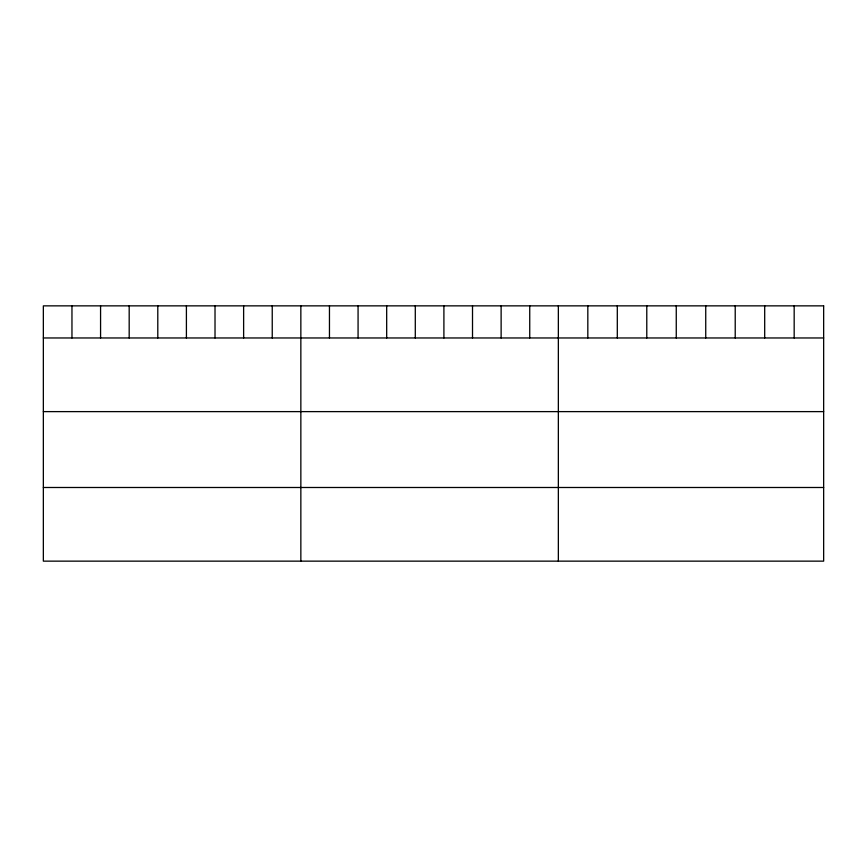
<?xml version="1.0" encoding="UTF-8"?>
<svg xmlns="http://www.w3.org/2000/svg" width="867" height="867" viewBox="0 0 867 867"><rect width="100%" height="100%" fill="white"/><g stroke="black" fill="none" stroke-linecap="round" stroke-linejoin="round"><path stroke-width="1.3" d="M43.35 337.967L823.65 337.967M43.35 411.619L823.65 411.619M43.35 487.492L823.65 487.492M794.172 305.856L794.172 337.967M764.694 305.856L764.694 337.967M735.216 305.856L735.216 337.967M705.738 305.856L705.738 337.967M676.26 305.856L676.26 337.967M646.782 305.856L646.782 337.967M617.304 305.856L617.304 337.967M587.826 305.856L587.826 337.967M558.348 305.856L558.348 561.144M529.737 305.856L529.737 337.967M501.126 305.856L501.126 337.967M472.515 305.856L472.515 337.967M443.904 305.856L443.904 337.967M415.293 305.856L415.293 337.967M386.682 305.856L386.682 337.967M358.071 305.856L358.071 337.967M329.46 305.856L329.46 337.967M300.849 305.856L300.849 561.144M272.238 305.856L272.238 337.967M243.627 305.856L243.627 337.967M215.016 305.856L215.016 337.967M186.405 305.856L186.405 337.967M157.794 305.856L157.794 337.967M129.183 305.856L129.183 337.967M100.572 305.856L100.572 337.967M71.961 305.856L71.961 337.967M823.65 305.856L43.35 305.856L43.35 561.144L823.65 561.144L823.65 305.856"/></g></svg>
